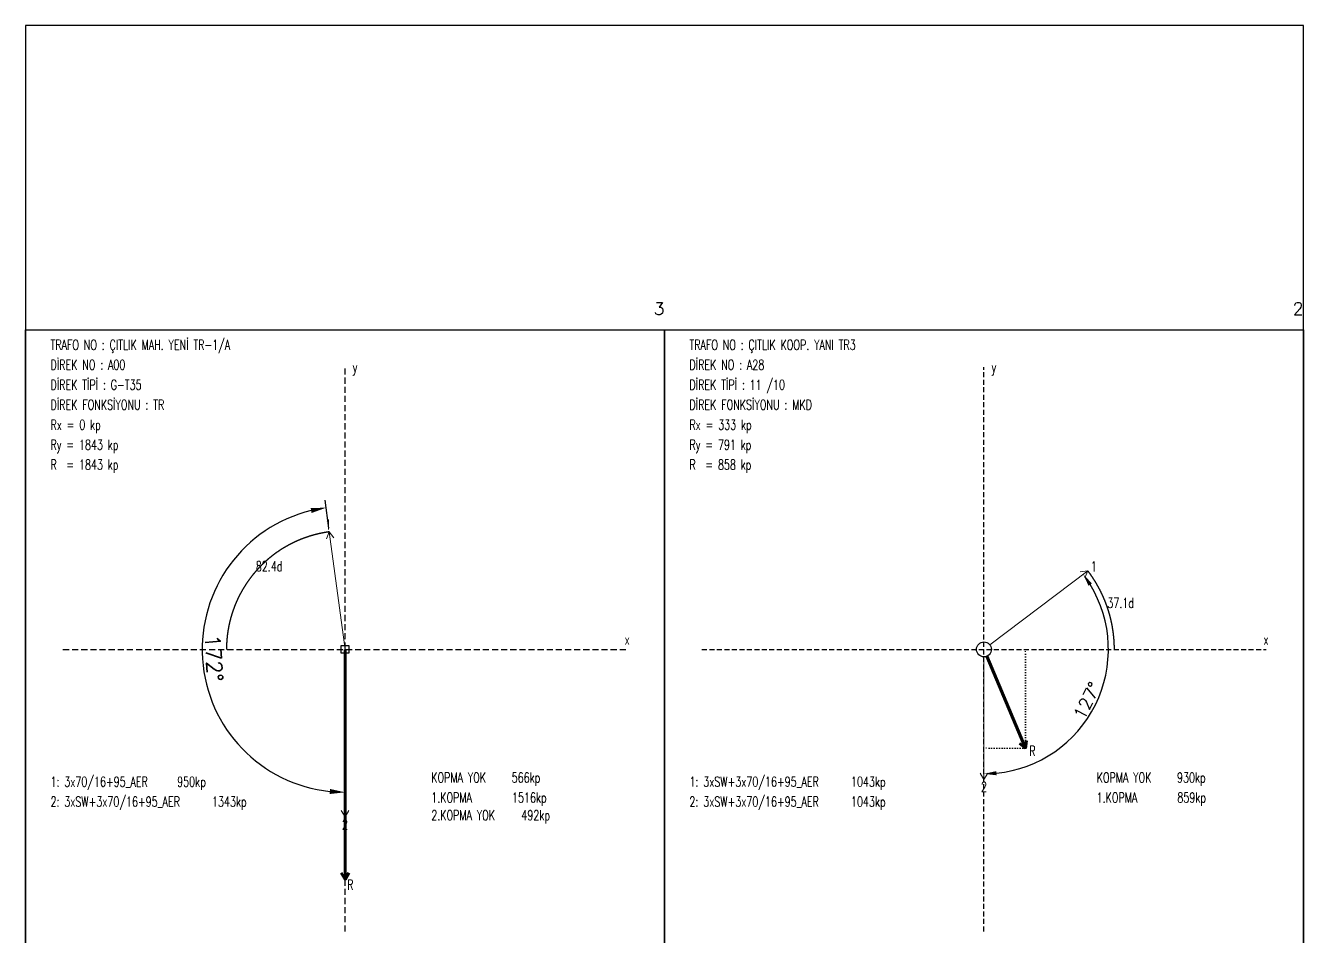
# Model space of a CAD drawing. Header units: millimetres. Extents: x 843 to 1263, y -95 to 202.
# Drawn here: x 842.6 to 1052.6, y 52.4 to 202.1 of the extents above; entities that cross this region are included whole.
import ezdxf
from ezdxf.enums import TextEntityAlignment as Align

# ---------------------------------------------------------------- set-up
doc = ezdxf.new("R2010")
doc.units = ezdxf.units.MM
doc.header["$PDMODE"] = 3
doc.header["$PDSIZE"] = -0.7
doc.linetypes.add('ACAD_ISO07W100', pattern=[0.2, 0, -0.2])
doc.linetypes.add('DASHDOT', pattern=[0.75, 0.5, -0.25])
doc.styles.get("Standard").update_dxf_attribs({"font": 'RomanS'})
doc.dimstyles.new('ISO-25', dxfattribs={"dimtxt": 2.5, "dimasz": 2.5, "dimexe": 1.25, "dimexo": 0.625, "dimtad": 1, "dimtxsty": 'Standard', "dimcen": 2.5, "dimadec": 0, "dimazin": 2, "dimtfac": 0, "dimtdec": 0, "dimtofl": 0, "dimtmove": 0, "dimatfit": 0, "dimfxl": 1, "dimtzin": 0, "dimarcsym": 0})

# ---------------------------------------------------------------- blocks, each defined once
blk = doc.blocks.new('*D5')
at = {"color": 0, "lineweight": -2, "transparency": 16777216}
blk.add_arc((217, 64), 24.93, 275.7486, 31.3548, dxfattribs=at)
at = {"color": 0, "transparency": 16777216}
for points in [[(237.94, 76.74), (238.63, 77.21), (236.88, 79.04)], [(219.52, 38.78), (219.48, 39.61), (217, 39.07)]]:
    blk.add_solid(points, dxfattribs=at)
at = {"layer": 'Defpoints', "color": 0, "transparency": 16777216}
for p in [(237.79, 79.72), (218.2, 64.9), (217, 62.5), (233.8, 45.58), (217, 37.94)]:
    blk.add_point(p, dxfattribs=at)
at = {"color": 0, "transparency": 16777216, "insert": (237.64, 53.73), "char_height": 2.5, "attachment_point": 5, "rotation": 63.5517}
blk.add_mtext('127°', dxfattribs=at)
blk = doc.blocks.new('*D7')
at = {"color": 0, "lineweight": -2, "transparency": 16777216}
blk.add_line((212.56, -58.02), (202.84, -44.91), dxfattribs=at)
blk.add_arc((217, -64), 22.52, 132.94, 263.6364, dxfattribs=at)
at = {"color": 0, "transparency": 16777216}
for points in [[(201.39, -47.19), (201.92, -47.83), (203.58, -45.91)], [(214.53, -85.97), (214.48, -86.8), (217, -86.52)]]:
    blk.add_solid(points, dxfattribs=at)
at = {"layer": 'Defpoints', "color": 0, "transparency": 16777216}
for p in [(212.93, -58.52), (194.59, -61.8), (216.11, -62.8), (217, -65.5), (217, -90.06)]:
    blk.add_point(p, dxfattribs=at)
at = {"color": 0, "transparency": 16777216, "insert": (197.4, -70.48), "char_height": 2.5, "attachment_point": 5, "rotation": 288.2882}
blk.add_mtext('143°', dxfattribs=at)
blk = doc.blocks.new('*D29')
at = {"color": 0, "lineweight": -2, "transparency": 16777216}
blk.add_line((892.4, 119.53), (891.79, 124.12), dxfattribs=at)
blk.add_arc((895.07, 99.6), 23.48, 103.7283, 263.8977, dxfattribs=at)
at = {"color": 0, "transparency": 16777216}
for points in [[(889.42, 122.83), (889.57, 122.01), (891.95, 122.88)], [(892.59, 76.67), (892.55, 75.84), (895.07, 76.12)]]:
    blk.add_solid(points, dxfattribs=at)
at = {"layer": 'Defpoints', "color": 0, "transparency": 16777216}
for p in [(892.48, 118.91), (873.77, 109.5), (895.07, 99.6), (895.07, 99.6), (895.07, 61.81)]:
    blk.add_point(p, dxfattribs=at)
at = {"color": 0, "transparency": 16777216, "insert": (873.51, 98.17), "char_height": 2.5, "attachment_point": 5, "rotation": 273.813}
blk.add_mtext('172°', dxfattribs=at)
blk = doc.blocks.new('GDS')
at = {"linetype": 'DASHDOT', "ltscale": 2}
for p, q in [((217, 7.5), (217, 120.5)), ((160.5, 64), (273.5, 64)), ((217, -120.5), (217, -7.5)), ((160.5, -64), (273.5, -64))]:
    blk.add_line(p, q, dxfattribs=at)
at = {"lineweight": 15}
for p, q in [((218.196181, 64.904779), (237.786078, 79.722369)), ((237.786078, 79.722369), (236.297591, 79.536876)), ((237.786078, 79.722369), (237.202475, 78.340555)), ((217, 62.5), (217, 37.9375)), ((217, 37.9375), (216.25, 39.236538)), ((217, 37.9375), (217.75, 39.236538)), ((216.106255, -62.795535), (212.933024, -58.519094)), ((212.933024, -58.519094), (214.309411, -59.115383)), ((212.933024, -58.519094), (213.104816, -60.009224)), ((217, -65.5), (217, -90.0625)), ((217, -90.0625), (216.25, -88.763462)), ((217, -90.0625), (217.75, -88.763462))]:
    blk.add_line(p, q, dxfattribs=at)
at = {"linetype": 'ACAD_ISO07W100', "ltscale": 2}
for p, q in [((225.314245, 44.226891), (225.314245, 64)), ((225.314245, 44.226891), (217, 44.226891)), ((215.982771, -88.704066), (215.982771, -64)), ((215.982771, -88.704066), (217, -88.704066))]:
    blk.add_line(p, q, dxfattribs=at)
at = {"lineweight": 70}
for p, q in [((217.581352, 62.617416), (225.314245, 44.226891)), ((225.314245, 44.226891), (224.119356, 45.133667)), ((225.314245, 44.226891), (225.502091, 45.715082)), ((216.938294, -65.498572), (215.982771, -88.704066)), ((215.982771, -88.704066), (215.28685, -87.375271)), ((215.982771, -88.704066), (216.78558, -87.436984))]:
    blk.add_line(p, q, dxfattribs=at)
at = {"flags": 128}
for points in [[(153, 0), (153, 128), (281, 128), (281, 0), (153, 0)], [(153, -128), (153, 0), (281, 0), (281, -128), (153, -128)]]:
    blk.add_lwpolyline(points, close=True, dxfattribs=at)
at = {"color": 1, "flags": 128}
for points in [[(237.786078, 79.722369), (237.786078, 79.722369), (237.813487, 79.686066), (237.840832, 79.649716), (237.868114, 79.613318), (237.895333, 79.576873), (237.922488, 79.54038), (237.949579, 79.50384), (237.976607, 79.467252), (238.00357, 79.430617), (238.03047, 79.393936), (238.057305, 79.357207), (238.084076, 79.320432), (238.110783, 79.28361), (238.137426, 79.246741), (238.164004, 79.209826), (238.190518, 79.172865), (238.216968, 79.135858), (238.243352, 79.098804), (238.269672, 79.061704), (238.295928, 79.024559), (238.322118, 78.987368), (238.348243, 78.950131), (238.374304, 78.912848), (238.400299, 78.87552), (238.426229, 78.838147), (238.452094, 78.800729), (238.477893, 78.763265), (238.503627, 78.725757), (238.529296, 78.688203), (238.554899, 78.650605), (238.580436, 78.612963), (238.605908, 78.575275), (238.631314, 78.537544), (238.656653, 78.499768), (238.681927, 78.461948), (238.707135, 78.424084), (238.732277, 78.386176), (238.757352, 78.348224), (238.782361, 78.310228), (238.807304, 78.272189), (238.832181, 78.234107), (238.856991, 78.195981), (238.881734, 78.157811), (238.906411, 78.119599), (238.931021, 78.081344), (238.955564, 78.043045), (238.98004, 78.004704), (239.00445, 77.96632), (239.028792, 77.927894), (239.053067, 77.889426), (239.077275, 77.850915), (239.101416, 77.812361), (239.125489, 77.773766), (239.149495, 77.735129), (239.173434, 77.69645), (239.197305, 77.657729), (239.221108, 77.618967), (239.244844, 77.580163), (239.268512, 77.541317), (239.292112, 77.502431), (239.315644, 77.463503), (239.339109, 77.424535), (239.362505, 77.385525), (239.385833, 77.346475), (239.409093, 77.307384), (239.432284, 77.268252), (239.455408, 77.229081), (239.478463, 77.189868), (239.501449, 77.150616), (239.524367, 77.111324), (239.547216, 77.071991), (239.569997, 77.032619), (239.592709, 76.993207), (239.615352, 76.953756), (239.637926, 76.914265), (239.660431, 76.874734), (239.682867, 76.835165), (239.705234, 76.795556), (239.727532, 76.755909), (239.74976, 76.716222), (239.77192, 76.676497), (239.79401, 76.636733), (239.81603, 76.596931), (239.837981, 76.55709), (239.859863, 76.517211), (239.881675, 76.477294), (239.903417, 76.437339), (239.925089, 76.397346), (239.946692, 76.357316), (239.968224, 76.317247), (239.989687, 76.277142), (240.011079, 76.236998), (240.032402, 76.196818), (240.053654, 76.1566), (240.074837, 76.116345), (240.095948, 76.076054), (240.11699, 76.035725), (240.137961, 75.99536), (240.158862, 75.954959), (240.179692, 75.914521), (240.200451, 75.874046), (240.22114, 75.833536), (240.241758, 75.792989), (240.262305, 75.752407), (240.282782, 75.711789), (240.303187, 75.671135), (240.323521, 75.630445), (240.343785, 75.58972), (240.363977, 75.54896), (240.384098, 75.508165), (240.404148, 75.467334), (240.424127, 75.426469), (240.444034, 75.385569), (240.46387, 75.344634), (240.483634, 75.303664), (240.503327, 75.26266), (240.522948, 75.221622), (240.542498, 75.18055), (240.561976, 75.139443), (240.581382, 75.098303), (240.600716, 75.057129), (240.619979, 75.015921), (240.639169, 74.97468), (240.658287, 74.933405), (240.677334, 74.892097), (240.696308, 74.850755), (240.71521, 74.809381), (240.73404, 74.767974), (240.752797, 74.726534), (240.771483, 74.685061), (240.790095, 74.643556), (240.808636, 74.602018), (240.827103, 74.560448), (240.845498, 74.518846), (240.863821, 74.477211), (240.882071, 74.435545), (240.900248, 74.393847), (240.918352, 74.352118), (240.936384, 74.310356), (240.954342, 74.268564), (240.972228, 74.22674), (240.99004, 74.184885), (241.007779, 74.142999), (241.025446, 74.101082), (241.043039, 74.059134), (241.060559, 74.017156), (241.078005, 73.975147), (241.095379, 73.933108), (241.112678, 73.891039), (241.129905, 73.848939), (241.147058, 73.806809), (241.164137, 73.76465), (241.181143, 73.722461), (241.198075, 73.680242), (241.214933, 73.637994), (241.231718, 73.595716), (241.248428, 73.553409), (241.265065, 73.511073), (241.281628, 73.468708), (241.298117, 73.426314), (241.314532, 73.383892), (241.330873, 73.34144), (241.34714, 73.298961), (241.363333, 73.256453), (241.379451, 73.213917), (241.395495, 73.171353), (241.411465, 73.12876), (241.427361, 73.086141), (241.443182, 73.043493), (241.458929, 73.000818), (241.474601, 72.958115), (241.490198, 72.915385), (241.505721, 72.872628), (241.52117, 72.829844), (241.536543, 72.787033), (241.551842, 72.744196), (241.567066, 72.701331), (241.582215, 72.65844), (241.59729, 72.615523), (241.612289, 72.57258), (241.627214, 72.52961), (241.642063, 72.486615), (241.656838, 72.443593), (241.671537, 72.400546), (241.686161, 72.357473), (241.70071, 72.314375), (241.715184, 72.271252), (241.729582, 72.228103), (241.743905, 72.184929), (241.758153, 72.14173), (241.772325, 72.098507), (241.786422, 72.055259), (241.800443, 72.011986), (241.814389, 71.968689), (241.828259, 71.925368), (241.842054, 71.882022), (241.855773, 71.838652), (241.869416, 71.795259), (241.882983, 71.751842), (241.896475, 71.708401), (241.909891, 71.664937), (241.923231, 71.621449), (241.936494, 71.577938), (241.949682, 71.534404), (241.962794, 71.490848), (241.97583, 71.447268), (241.98879, 71.403666), (242.001674, 71.360041), (242.014482, 71.316393), (242.027213, 71.272724), (242.039868, 71.229032), (242.052447, 71.185318), (242.06495, 71.141582), (242.077376, 71.097825), (242.089726, 71.054046), (242.101999, 71.010245), (242.114196, 70.966423), (242.126317, 70.92258), (242.138361, 70.878716), (242.150328, 70.834831), (242.162219, 70.790925), (242.174033, 70.746998), (242.18577, 70.703051), (242.197431, 70.659083), (242.209015, 70.615095), (242.220522, 70.571087), (242.231952, 70.527059), (242.243305, 70.483011), (242.254582, 70.438943), (242.265782, 70.394856), (242.276904, 70.350749), (242.28795, 70.306623), (242.298919, 70.262478), (242.30981, 70.218313), (242.320625, 70.17413), (242.331362, 70.129928), (242.342022, 70.085707), (242.352605, 70.041467), (242.363111, 69.99721), (242.373539, 69.952933), (242.38389, 69.908639), (242.394164, 69.864327), (242.404361, 69.819997), (242.41448, 69.775649), (242.424521, 69.731284), (242.434486, 69.686901), (242.444373, 69.642501), (242.454182, 69.598083), (242.463913, 69.553649), (242.473568, 69.509198), (242.483144, 69.464729), (242.492643, 69.420245), (242.502064, 69.375743), (242.511408, 69.331226), (242.520674, 69.286692), (242.529862, 69.242142), (242.538972, 69.197576), (242.548005, 69.152994), (242.55696, 69.108396), (242.565837, 69.063783), (242.574636, 69.019155), (242.583357, 68.974511), (242.592, 68.929852), (242.600565, 68.885178), (242.609052, 68.840489), (242.617462, 68.795786), (242.625793, 68.751068), (242.634046, 68.706335), (242.642221, 68.661588), (242.650318, 68.616827), (242.658337, 68.572052), (242.666278, 68.527262), (242.67414, 68.482459), (242.681924, 68.437643), (242.68963, 68.392813), (242.697258, 68.347969), (242.704808, 68.303112), (242.712279, 68.258242), (242.719672, 68.21336), (242.726986, 68.168464), (242.734222, 68.123555), (242.74138, 68.078634), (242.748459, 68.033701), (242.75546, 67.988755), (242.762383, 67.943798), (242.769227, 67.898828), (242.775992, 67.853846), (242.782679, 67.808853), (242.789288, 67.763848), (242.795818, 67.718831), (242.802269, 67.673803), (242.808642, 67.628764), (242.814936, 67.583714), (242.821151, 67.538653), (242.827288, 67.493581), (242.833346, 67.448499), (242.839325, 67.403406), (242.845226, 67.358303), (242.851048, 67.313189), (242.856791, 67.268066), (242.862456, 67.222932), (242.868041, 67.177789), (242.873548, 67.132636), (242.878976, 67.087473), (242.884326, 67.042301), (242.889596, 66.99712), (242.894787, 66.951929), (242.8999, 66.90673), (242.904934, 66.861522), (242.909889, 66.816305), (242.914765, 66.771079), (242.919562, 66.725845), (242.92428, 66.680603), (242.928919, 66.635352), (242.933479, 66.590094), (242.93796, 66.544827), (242.942362, 66.499553), (242.946685, 66.454272), (242.950929, 66.408982), (242.955094, 66.363686), (242.95918, 66.318382), (242.963187, 66.273071), (242.967114, 66.227753), (242.970963, 66.182429), (242.974732, 66.137098), (242.978423, 66.09176), (242.982034, 66.046416), (242.985566, 66.001066), (242.989019, 65.955709), (242.992393, 65.910347), (242.995687, 65.864979), (242.998903, 65.819605), (243.002039, 65.774226), (243.005096, 65.728841), (243.008074, 65.683451), (243.010972, 65.638056), (243.013792, 65.592655), (243.016532, 65.54725), (243.019193, 65.501841), (243.021774, 65.456426), (243.024276, 65.411007), (243.026699, 65.365584), (243.029043, 65.320157), (243.031308, 65.274726), (243.033493, 65.229291), (243.035599, 65.183852), (243.037625, 65.138409), (243.039573, 65.092964), (243.04144, 65.047514), (243.043229, 65.002062), (243.044938, 64.956606), (243.046568, 64.911148), (243.048119, 64.865687), (243.04959, 64.820223), (243.050982, 64.774757), (243.052294, 64.729288), (243.053528, 64.683817), (243.054681, 64.638344), (243.055756, 64.592869), (243.056751, 64.547392), (243.057667, 64.501914), (243.058503, 64.456434), (243.05926, 64.410952), (243.059937, 64.36547), (243.060536, 64.319986), (243.061054, 64.274501), (243.061494, 64.229016), (243.061854, 64.18353), (243.062134, 64.138043), (243.062336, 64.092556), (243.062457, 64.047068), (243.0625, 64.001581), (243.0625, 64)], [(212.933024, -58.519094), (212.933024, -58.519094), (212.923465, -58.5262), (212.913917, -58.533323), (212.904382, -58.540463), (212.89486, -58.54762), (212.88535, -58.554793), (212.875852, -58.561983), (212.866368, -58.569189), (212.856895, -58.576412), (212.847436, -58.583651), (212.837989, -58.590907), (212.828554, -58.598179), (212.819133, -58.605468), (212.809724, -58.612773), (212.800328, -58.620095), (212.790945, -58.627433), (212.781574, -58.634787), (212.772216, -58.642158), (212.762872, -58.649545), (212.75354, -58.656948), (212.744221, -58.664368), (212.734915, -58.671804), (212.725622, -58.679256), (212.716342, -58.686724), (212.707075, -58.694209), (212.697821, -58.701709), (212.688581, -58.709226), (212.679353, -58.716759), (212.670139, -58.724308), (212.660938, -58.731873), (212.65175, -58.739454), (212.642575, -58.747051), (212.633413, -58.754664), (212.624265, -58.762294), (212.61513, -58.769939), (212.606009, -58.7776), (212.596901, -58.785277), (212.587806, -58.792969), (212.578725, -58.800678), (212.569657, -58.808402), (212.560603, -58.816143), (212.551562, -58.823899), (212.542535, -58.831671), (212.533521, -58.839458), (212.524521, -58.847262), (212.515535, -58.855081), (212.506562, -58.862915), (212.497603, -58.870766), (212.488657, -58.878632), (212.479726, -58.886513), (212.470808, -58.89441), (212.461904, -58.902323), (212.453014, -58.910251), (212.444137, -58.918195), (212.435275, -58.926154), (212.426426, -58.934129), (212.417592, -58.942119), (212.408771, -58.950125), (212.399964, -58.958146), (212.391172, -58.966182), (212.382393, -58.974233), (212.373628, -58.9823), (212.364878, -58.990382), (212.356142, -58.99848), (212.347419, -59.006593), (212.338711, -59.01472), (212.330017, -59.022864), (212.321338, -59.031022), (212.312672, -59.039195), (212.304021, -59.047384), (212.295385, -59.055587), (212.286762, -59.063806), (212.278154, -59.072039), (212.26956, -59.080288), (212.260981, -59.088552), (212.252416, -59.09683), (212.243866, -59.105124), (212.23533, -59.113432), (212.226808, -59.121756), (212.218301, -59.130094), (212.209809, -59.138447), (212.201331, -59.146815), (212.192868, -59.155198), (212.18442, -59.163595), (212.175986, -59.172007), (212.167567, -59.180434), (212.159163, -59.188875), (212.150773, -59.197332), (212.142398, -59.205802), (212.134038, -59.214288), (212.125693, -59.222788), (212.117363, -59.231302), (212.109047, -59.239831), (212.100746, -59.248375), (212.092461, -59.256933), (212.08419, -59.265506), (212.075934, -59.274093), (212.067693, -59.282694), (212.059468, -59.29131), (212.051257, -59.29994), (212.043061, -59.308584), (212.034881, -59.317242), (212.026716, -59.325915), (212.018565, -59.334603), (212.01043, -59.343304), (212.00231, -59.352019), (211.994206, -59.360749), (211.986116, -59.369493), (211.978042, -59.378251), (211.969983, -59.387023), (211.96194, -59.395809), (211.953912, -59.404609), (211.945899, -59.413423), (211.937902, -59.422251), (211.92992, -59.431093), (211.921953, -59.439949), (211.914002, -59.448819), (211.906067, -59.457702), (211.898146, -59.4666), (211.890242, -59.475511), (211.882353, -59.484436), (211.87448, -59.493375), (211.866622, -59.502328), (211.85878, -59.511294), (211.850953, -59.520274), (211.843143, -59.529268), (211.835348, -59.538275), (211.827568, -59.547296), (211.819805, -59.55633), (211.812057, -59.565378), (211.804325, -59.574439), (211.796609, -59.583514), (211.788909, -59.592603), (211.781224, -59.601704), (211.773556, -59.61082), (211.765903, -59.619948), (211.758266, -59.62909), (211.750646, -59.638245), (211.743041, -59.647414), (211.735452, -59.656595), (211.72788, -59.66579), (211.720323, -59.674999), (211.712783, -59.68422), (211.705258, -59.693455), (211.69775, -59.702702), (211.690258, -59.711963), (211.682782, -59.721237), (211.675322, -59.730523), (211.667879, -59.739823), (211.660451, -59.749136), (211.65304, -59.758462), (211.645646, -59.7678), (211.638267, -59.777152), (211.630905, -59.786516), (211.623559, -59.795894), (211.61623, -59.805284), (211.608917, -59.814687), (211.60162, -59.824102), (211.59434, -59.83353), (211.587077, -59.842971), (211.57983, -59.852425), (211.572599, -59.861891), (211.565385, -59.87137), (211.558187, -59.880862), (211.551006, -59.890366), (211.543842, -59.899882), (211.536694, -59.909411), (211.529563, -59.918953), (211.522449, -59.928507), (211.515351, -59.938073), (211.50827, -59.947652), (211.501206, -59.957243), (211.494158, -59.966846), (211.487127, -59.976462), (211.480113, -59.98609), (211.473116, -59.99573), (211.466136, -60.005382), (211.459172, -60.015047), (211.452226, -60.024723), (211.445296, -60.034412), (211.438383, -60.044113), (211.431487, -60.053826), (211.424608, -60.063551), (211.417746, -60.073288), (211.410902, -60.083036), (211.404074, -60.092797), (211.397263, -60.10257), (211.390469, -60.112354), (211.383692, -60.122151), (211.376933, -60.131959), (211.37019, -60.141779), (211.363465, -60.151611), (211.356757, -60.161454), (211.350066, -60.171309), (211.343392, -60.181176), (211.336736, -60.191055), (211.330097, -60.200945), (211.323475, -60.210846), (211.31687, -60.22076), (211.310283, -60.230684), (211.303713, -60.24062), (211.29716, -60.250568), (211.290625, -60.260527), (211.284107, -60.270497), (211.277606, -60.280479), (211.271123, -60.290472), (211.264658, -60.300477), (211.258209, -60.310492), (211.251779, -60.320519), (211.245366, -60.330558), (211.23897, -60.340607), (211.232592, -60.350667), (211.226231, -60.360739), (211.219889, -60.370822), (211.213563, -60.380915), (211.207256, -60.39102), (211.200965, -60.401136), (211.194693, -60.411262), (211.188438, -60.4214), (211.182201, -60.431549), (211.175982, -60.441708), (211.169781, -60.451878), (211.163597, -60.462059), (211.157431, -60.472251), (211.151283, -60.482454), (211.145152, -60.492667), (211.13904, -60.502891), (211.132945, -60.513126), (211.126868, -60.523371), (211.120809, -60.533627), (211.114768, -60.543893), (211.108745, -60.55417), (211.10274, -60.564457), (211.096753, -60.574755), (211.090784, -60.585064), (211.084833, -60.595382), (211.0789, -60.605711), (211.072984, -60.616051), (211.067087, -60.626401), (211.061208, -60.636761), (211.055347, -60.647131), (211.049505, -60.657511), (211.04368, -60.667902), (211.037873, -60.678303), (211.032085, -60.688714), (211.026315, -60.699135), (211.020563, -60.709566), (211.014829, -60.720007), (211.009114, -60.730458), (211.003416, -60.740919), (210.997737, -60.75139), (210.992076, -60.761871), (210.986434, -60.772362), (210.98081, -60.782862), (210.975204, -60.793373), (210.969617, -60.803893), (210.964048, -60.814423), (210.958497, -60.824962), (210.952965, -60.835511), (210.947451, -60.84607), (210.941955, -60.856639), (210.936478, -60.867217), (210.93102, -60.877804), (210.92558, -60.888402), (210.920158, -60.899008), (210.914755, -60.909624), (210.909371, -60.92025), (210.904005, -60.930885), (210.898658, -60.941529), (210.893329, -60.952182), (210.888019, -60.962845), (210.882727, -60.973517), (210.877454, -60.984198), (210.8722, -60.994889), (210.866965, -61.005588), (210.861748, -61.016297), (210.856549, -61.027015), (210.85137, -61.037742), (210.846209, -61.048478), (210.841067, -61.059223), (210.835944, -61.069976), (210.83084, -61.080739), (210.825754, -61.091511), (210.820687, -61.102291), (210.815639, -61.113081), (210.81061, -61.123879), (210.805599, -61.134686), (210.800608, -61.145501), (210.795635, -61.156326), (210.790682, -61.167159), (210.785747, -61.178), (210.780831, -61.18885), (210.775934, -61.199709), (210.771056, -61.210577), (210.766197, -61.221452), (210.761357, -61.232337), (210.756536, -61.243229), (210.751734, -61.25413), (210.746951, -61.26504), (210.742187, -61.275958), (210.737443, -61.286884), (210.732717, -61.297818), (210.72801, -61.308761), (210.723323, -61.319711), (210.718654, -61.33067), (210.714005, -61.341637), (210.709375, -61.352613), (210.704764, -61.363596), (210.700172, -61.374587), (210.695599, -61.385586), (210.691046, -61.396594), (210.686512, -61.407609), (210.681997, -61.418632), (210.677501, -61.429663), (210.673025, -61.440702), (210.668568, -61.451748), (210.66413, -61.462802), (210.659711, -61.473864), (210.655312, -61.484934), (210.650932, -61.496012), (210.646571, -61.507097), (210.64223, -61.518189), (210.637908, -61.529289), (210.633606, -61.540397), (210.629322, -61.551512), (210.625059, -61.562635), (210.620814, -61.573765), (210.61659, -61.584902), (210.612384, -61.596047), (210.608198, -61.607199), (210.604032, -61.618359), (210.599885, -61.629526), (210.595757, -61.640699), (210.591649, -61.651881), (210.587561, -61.663069), (210.583492, -61.674264), (210.579442, -61.685467), (210.575413, -61.696676), (210.571402, -61.707893), (210.567412, -61.719116), (210.56344, -61.730347), (210.559489, -61.741584), (210.555557, -61.752828), (210.551645, -61.764079), (210.547752, -61.775337), (210.543879, -61.786602), (210.540026, -61.797873), (210.536192, -61.809151), (210.532379, -61.820436), (210.528584, -61.831728), (210.52481, -61.843026), (210.521055, -61.85433), (210.51732, -61.865642), (210.513605, -61.876959), (210.509909, -61.888283), (210.506234, -61.899614), (210.502578, -61.910951), (210.498941, -61.922294), (210.495325, -61.933644), (210.491728, -61.945), (210.488152, -61.956362), (210.484595, -61.96773), (210.481058, -61.979105), (210.477541, -61.990486), (210.474043, -62.001873), (210.470566, -62.013266), (210.467108, -62.024665), (210.463671, -62.03607), (210.460253, -62.047481), (210.456855, -62.058898), (210.453477, -62.070321), (210.450119, -62.081749), (210.446781, -62.093184), (210.443463, -62.104624), (210.440165, -62.116071), (210.436887, -62.127523), (210.433629, -62.13898), (210.430391, -62.150444), (210.427173, -62.161912), (210.423975, -62.173387), (210.420797, -62.184867), (210.417639, -62.196353), (210.414501, -62.207844), (210.411383, -62.21934), (210.408285, -62.230842), (210.405207, -62.24235), (210.40215, -62.253863), (210.399112, -62.265381), (210.396095, -62.276904), (210.393097, -62.288433), (210.39012, -62.299966), (210.387163, -62.311505), (210.384226, -62.32305), (210.381309, -62.334599), (210.378413, -62.346153), (210.375536, -62.357713), (210.37268, -62.369277), (210.369844, -62.380846), (210.367028, -62.392421), (210.364233, -62.404), (210.361457, -62.415584), (210.358702, -62.427173), (210.355967, -62.438766), (210.353252, -62.450365), (210.350558, -62.461968), (210.347884, -62.473576), (210.34523, -62.485188), (210.342596, -62.496805), (210.339982, -62.508427), (210.337389, -62.520053), (210.334816, -62.531684), (210.332264, -62.543319), (210.329732, -62.554958), (210.32722, -62.566602), (210.324728, -62.578251), (210.322257, -62.589903), (210.319806, -62.60156), (210.317375, -62.613222), (210.314965, -62.624887), (210.312575, -62.636557), (210.310206, -62.648231), (210.307857, -62.659909), (210.305528, -62.671591), (210.30322, -62.683277), (210.300932, -62.694967), (210.298664, -62.706661), (210.296417, -62.718359), (210.294191, -62.730061), (210.291984, -62.741767), (210.289799, -62.753476), (210.287633, -62.76519), (210.285488, -62.776907), (210.283364, -62.788628), (210.28126, -62.800352), (210.279176, -62.81208), (210.277113, -62.823812), (210.275071, -62.835548), (210.273048, -62.847287), (210.271047, -62.859029), (210.269066, -62.870775), (210.267105, -62.882525), (210.265165, -62.894277), (210.263245, -62.906034), (210.261346, -62.917793), (210.259468, -62.929556), (210.25761, -62.941322), (210.255772, -62.953091), (210.253955, -62.964864), (210.252159, -62.976639), (210.250383, -62.988418), (210.248628, -63.0002), (210.246893, -63.011985), (210.245179, -63.023773), (210.243486, -63.035564), (210.241813, -63.047357), (210.24016, -63.059154), (210.238528, -63.070954), (210.236917, -63.082756), (210.235327, -63.094561), (210.233757, -63.106369), (210.232207, -63.11818), (210.230679, -63.129993), (210.22917, -63.141809), (210.227683, -63.153628), (210.226216, -63.165449), (210.22477, -63.177273), (210.223344, -63.189099), (210.221939, -63.200928), (210.220555, -63.212759), (210.219191, -63.224593), (210.217848, -63.236429), (210.216526, -63.248267), (210.215224, -63.260107), (210.213943, -63.27195), (210.212683, -63.283795), (210.211443, -63.295642), (210.210224, -63.307492), (210.209026, -63.319343), (210.207848, -63.331197), (210.206691, -63.343052), (210.205555, -63.35491), (210.204439, -63.366769), (210.203345, -63.378631), (210.20227, -63.390494), (210.201217, -63.402359), (210.200184, -63.414226), (210.199172, -63.426095), (210.198181, -63.437966), (210.19721, -63.449838), (210.196261, -63.461712), (210.195331, -63.473587), (210.194423, -63.485465), (210.193535, -63.497343), (210.192668, -63.509224), (210.191822, -63.521105), (210.190997, -63.532989), (210.190192, -63.544873), (210.189408, -63.556759), (210.188645, -63.568647), (210.187902, -63.580535), (210.187181, -63.592425), (210.18648, -63.604317), (210.185799, -63.616209), (210.18514, -63.628103), (210.184501, -63.639997), (210.183883, -63.651893), (210.183286, -63.66379), (210.18271, -63.675688), (210.182154, -63.687587), (210.181619, -63.699487), (210.181105, -63.711388), (210.180612, -63.723289), (210.180139, -63.735192), (210.179687, -63.747095), (210.179256, -63.758999), (210.178846, -63.770904), (210.178457, -63.782809), (210.178088, -63.794716), (210.17774, -63.806622), (210.177413, -63.81853), (210.177107, -63.830438), (210.176821, -63.842346), (210.176556, -63.854255), (210.176312, -63.866164), (210.176089, -63.878074), (210.175887, -63.889984), (210.175705, -63.901895), (210.175544, -63.913806), (210.175404, -63.925717), (210.175285, -63.937628), (210.175187, -63.949539), (210.175109, -63.961451), (210.175052, -63.973363), (210.175016, -63.985275), (210.175001, -63.997186), (210.175, -64)]]:
    blk.add_lwpolyline(points, dxfattribs=at)
for centre in [(217, 64), (217, -64)]:
    blk.add_circle(centre, 1.5)
blk.add_text('2', height=2.5).set_placement((281, 131), align=Align.RIGHT)
at = {"width": 0.7}
for s, p in [('TRAFO NO : ÇITLIK KOOP. YANI TR3', (158, 125)), ('DİREK NO : A28', (158, 121)), ('DİREK TİPİ : 11 /10', (158, 117)), ('DİREK FONKSİYONU : MKD', (158, 113)), ('Rx = 333 kp', (158, 109)), ('Ry = 791 kp', (158, 105)), ('R  = 858 kp', (158, 101)), ('1: 3xSW+3x70/16+95_AER    1043kp', (158, 37.5)), ('2: 3xSW+3x70/16+95_AER    1043kp', (158, 33.5)), ('1.KOPMA       859kp', (239.567372, 34.325215)), ('TRAFO NO : ÇITLIK KOOP. YANI TR3', (158, -3)), ('DİREK NO : A30', (158, -7)), ('DİREK TİPİ : 11 /12', (158, -11)), ('DİREK FONKSİYONU : MKD', (158, -15)), ('Rx = 41 kp', (158, -19)), ('Ry = 988 kp', (158, -23)), ('R  = 989 kp', (158, -27)), ('1: 3xSW    273kp', (158, -90.5)), ('KOPMA YOK    841kp', (239.567372, -91.320956)), ('2: 3xSW+3x70/16+95_AER    1043kp', (158, -94.5)), ('2.KOPMA       258kp', (239.567372, -100.198213))]:
    blk.add_text(s, height=2, dxfattribs=at).set_placement(p, align=Align.MIDDLE_LEFT)
for s, p in [('y', (219, 120.5)), ('x', (273.5, 66)), ('y', (219, -7.5)), ('x', (273.5, -62))]:
    blk.add_text(s, height=2, dxfattribs=at).set_placement(p, align=Align.MIDDLE_CENTER)
at = {"lineweight": 15, "width": 0.7}
for s, p in [('1', (238.982399, 80.627253)), ('2', (217, 36.4375)), ('1', (212.039184, -57.314499)), ('2', (217, -91.5625))]:
    blk.add_text(s, height=2, dxfattribs=at).set_placement(p, align=Align.MIDDLE_CENTER)
at = {"color": 1, "width": 0.7}
for s, p in [('37.1d', (241.708208, 72.292067)), ('53.4d', (210.903372, -60.932141))]:
    blk.add_text(s, height=2, dxfattribs=at).set_placement(p)
at = {"lineweight": 70, "width": 0.7}
for p in [(226.703109, 43.660273), (216.998895, -89.807465)]:
    blk.add_text('R', height=2, dxfattribs=at).set_placement(p, align=Align.MIDDLE_CENTER)
at = {"color": 1, "width": 0.7}
for s, p in [('KOPMA YOK    930kp', (239.567372, 38.325215)), ('1.KOPMA       989kp', (239.567372, -95.320956))]:
    blk.add_text(s, height=2, dxfattribs=at).set_placement(p, align=Align.MIDDLE_LEFT)
for base, line1, line2, picture, middle in [((233.798344, 45.582707), ((217, 62.5), (217, 37.9375)), ((218.196181, 64.904779), (237.786078, 79.722369)), '*D5', (237.639769, 53.732651)), ((194.587333, -61.796201), ((217, -65.5), (217, -90.0625)), ((216.106255, -62.795535), (212.933024, -58.519094)), '*D7', (197.397059, -70.478571))]:
    dim = blk.add_angular_dim_2l(base=base, line1=line1, line2=line2, dimstyle='ISO-25', override={"dimazin": 0, "dimtfac": 1, "dimtdec": 2, "dimtofl": 1, "dimatfit": 3, "dimtzin": 8})
    dim.commit()
    dim.dimension.update_dxf_attribs({"geometry": picture, "text_midpoint": middle})

msp = doc.modelspace()

# ---------------------------------------------------------------- linework, layer by layer
at = {"linetype": 'DASHDOT', "ltscale": 2}
for p, q in [((895.069, 53.256), (895.069, 145.951)), ((848.721, 99.604), (941.416, 99.604))]:
    msp.add_line(p, q, dxfattribs=at)
at = {"lineweight": 15}
for p, q in [((892.483, 118.914), (892.015, 117.776)), ((895.069, 99.604), (892.483, 118.914)), ((892.483, 118.914), (893.234, 117.939)), ((895.069, 99.604), (895.069, 72.062)), ((895.069, 72.062), (894.453, 73.127)), ((895.069, 72.062), (895.684, 73.127))]:
    msp.add_line(p, q, dxfattribs=at)
at = {"lineweight": 70}
for p, q in [((895.069, 99.604), (895.069, 61.808)), ((895.069, 61.808), (894.453, 62.873)), ((895.069, 61.808), (895.684, 62.873))]:
    msp.add_line(p, q, dxfattribs=at)
at = {"linetype": 'ACAD_ISO07W100', "ltscale": 2}
for q in [(895.069, 99.604), (895.069, 61.808)]:
    msp.add_line((895.069, 61.808), q, dxfattribs=at)
msp.add_lwpolyline([(842.569, 202.104), (842.569, -94.896), (1052.569, -94.896), (1052.569, 202.104), (842.569, 202.104)])
at = {"flags": 128}
for points in [[(842.569, 47.104), (842.569, 152.104), (947.569, 152.104), (947.569, 47.104), (842.569, 47.104)], [(894.453, 98.988), (894.453, 100.219), (895.684, 100.219), (895.684, 98.988), (894.453, 98.988)]]:
    msp.add_lwpolyline(points, close=True, dxfattribs=at)
at = {"color": 1, "flags": 128}
msp.add_lwpolyline([(892.483, 118.914), (892.483, 118.914), (892.449, 118.909), (892.416, 118.905), (892.382, 118.9), (892.348, 118.895), (892.315, 118.89), (892.281, 118.886), (892.247, 118.881), (892.214, 118.876), (892.18, 118.871), (892.147, 118.866), (892.113, 118.86), (892.079, 118.855), (892.046, 118.85), (892.012, 118.845), (891.979, 118.839), (891.945, 118.834), (891.911, 118.828), (891.878, 118.823), (891.844, 118.817), (891.811, 118.812), (891.777, 118.806), (891.744, 118.8), (891.71, 118.794), (891.677, 118.788), (891.643, 118.783), (891.61, 118.777), (891.576, 118.77), (891.543, 118.764), (891.509, 118.758), (891.476, 118.752), (891.443, 118.746), (891.409, 118.739), (891.376, 118.733), (891.342, 118.726), (891.309, 118.72), (891.276, 118.713), (891.242, 118.707), (891.209, 118.7), (891.176, 118.693), (891.142, 118.686), (891.109, 118.679), (891.076, 118.672), (891.043, 118.665), (891.009, 118.658), (890.976, 118.651), (890.943, 118.644), (890.91, 118.637), (890.876, 118.63), (890.843, 118.622), (890.81, 118.615), (890.777, 118.607), (890.744, 118.6), (890.71, 118.592), (890.677, 118.585), (890.644, 118.577), (890.611, 118.569), (890.578, 118.561), (890.545, 118.554), (890.512, 118.546), (890.479, 118.538), (890.446, 118.53), (890.413, 118.521), (890.38, 118.513), (890.347, 118.505), (890.314, 118.497), (890.281, 118.489), (890.248, 118.48), (890.215, 118.472), (890.182, 118.463), (890.149, 118.455), (890.116, 118.446), (890.083, 118.437), (890.05, 118.429), (890.018, 118.42), (889.985, 118.411), (889.952, 118.402), (889.919, 118.393), (889.886, 118.384), (889.854, 118.375), (889.821, 118.366), (889.788, 118.357), (889.755, 118.347), (889.723, 118.338), (889.69, 118.329), (889.657, 118.319), (889.625, 118.31), (889.592, 118.3), (889.559, 118.291), (889.527, 118.281), (889.494, 118.271), (889.462, 118.262), (889.429, 118.252), (889.397, 118.242), (889.364, 118.232), (889.331, 118.222), (889.299, 118.212), (889.267, 118.202), (889.234, 118.192), (889.202, 118.182), (889.169, 118.171), (889.137, 118.161), (889.104, 118.151), (889.072, 118.14), (889.04, 118.13), (889.007, 118.119), (888.975, 118.109), (888.943, 118.098), (888.911, 118.087), (888.878, 118.076), (888.846, 118.066), (888.814, 118.055), (888.782, 118.044), (888.749, 118.033), (888.717, 118.022), (888.685, 118.011), (888.653, 117.999), (888.621, 117.988), (888.589, 117.977), (888.557, 117.966), (888.525, 117.954), (888.493, 117.943), (888.461, 117.931), (888.429, 117.92), (888.397, 117.908), (888.365, 117.896), (888.333, 117.885), (888.301, 117.873), (888.269, 117.861), (888.237, 117.849), (888.206, 117.837), (888.174, 117.825), (888.142, 117.813), (888.11, 117.801), (888.078, 117.789), (888.047, 117.777), (888.015, 117.764), (887.983, 117.752), (887.952, 117.74), (887.92, 117.727), (887.888, 117.715), (887.857, 117.702), (887.825, 117.689), (887.794, 117.677), (887.762, 117.664), (887.731, 117.651), (887.699, 117.638), (887.668, 117.626), (887.636, 117.613), (887.605, 117.6), (887.573, 117.587), (887.542, 117.573), (887.511, 117.56), (887.479, 117.547), (887.448, 117.534), (887.417, 117.52), (887.385, 117.507), (887.354, 117.494), (887.323, 117.48), (887.292, 117.467), (887.261, 117.453), (887.23, 117.439), (887.198, 117.426), (887.167, 117.412), (887.136, 117.398), (887.105, 117.384), (887.074, 117.37), (887.043, 117.356), (887.012, 117.342), (886.981, 117.328), (886.95, 117.314), (886.919, 117.3), (886.889, 117.286), (886.858, 117.271), (886.827, 117.257), (886.796, 117.242), (886.765, 117.228), (886.735, 117.213), (886.704, 117.199), (886.673, 117.184), (886.643, 117.17), (886.612, 117.155), (886.581, 117.14), (886.551, 117.125), (886.52, 117.11), (886.49, 117.095), (886.459, 117.08), (886.429, 117.065), (886.398, 117.05), (886.368, 117.035), (886.337, 117.02), (886.307, 117.005), (886.276, 116.989), (886.246, 116.974), (886.216, 116.959), (886.186, 116.943), (886.155, 116.928), (886.125, 116.912), (886.095, 116.896), (886.065, 116.881), (886.035, 116.865), (886.004, 116.849), (885.974, 116.833), (885.944, 116.817), (885.914, 116.801), (885.884, 116.785), (885.854, 116.769), (885.824, 116.753), (885.794, 116.737), (885.765, 116.721), (885.735, 116.705), (885.705, 116.688), (885.675, 116.672), (885.645, 116.655), (885.616, 116.639), (885.586, 116.622), (885.556, 116.606), (885.526, 116.589), (885.497, 116.573), (885.467, 116.556), (885.438, 116.539), (885.408, 116.522), (885.379, 116.505), (885.349, 116.488), (885.32, 116.471), (885.29, 116.454), (885.261, 116.437), (885.232, 116.42), (885.202, 116.403), (885.173, 116.386), (885.144, 116.368), (885.114, 116.351), (885.085, 116.334), (885.056, 116.316), (885.027, 116.299), (884.998, 116.281), (884.969, 116.264), (884.94, 116.246), (884.91, 116.228), (884.881, 116.21), (884.853, 116.193), (884.824, 116.175), (884.795, 116.157), (884.766, 116.139), (884.737, 116.121), (884.708, 116.103), (884.679, 116.085), (884.651, 116.067), (884.622, 116.048), (884.593, 116.03), (884.565, 116.012), (884.536, 115.993), (884.507, 115.975), (884.479, 115.957), (884.45, 115.938), (884.422, 115.92), (884.393, 115.901), (884.365, 115.882), (884.336, 115.864), (884.308, 115.845), (884.28, 115.826), (884.251, 115.807), (884.223, 115.788), (884.195, 115.769), (884.167, 115.75), (884.139, 115.731), (884.11, 115.712), (884.082, 115.693), (884.054, 115.674), (884.026, 115.655), (883.998, 115.635), (883.97, 115.616), (883.942, 115.596), (883.915, 115.577), (883.887, 115.558), (883.859, 115.538), (883.831, 115.518), (883.803, 115.499), (883.776, 115.479), (883.748, 115.459), (883.72, 115.44), (883.693, 115.42), (883.665, 115.4), (883.637, 115.38), (883.61, 115.36), (883.582, 115.34), (883.555, 115.32), (883.528, 115.3), (883.5, 115.28), (883.473, 115.259), (883.446, 115.239), (883.418, 115.219), (883.391, 115.198), (883.364, 115.178), (883.337, 115.158), (883.31, 115.137), (883.282, 115.117), (883.255, 115.096), (883.228, 115.075), (883.201, 115.055), (883.174, 115.034), (883.148, 115.013), (883.121, 114.992), (883.094, 114.971), (883.067, 114.95), (883.04, 114.93), (883.014, 114.908), (882.987, 114.887), (882.96, 114.866), (882.934, 114.845), (882.907, 114.824), (882.88, 114.803), (882.854, 114.781), (882.827, 114.76), (882.801, 114.739), (882.775, 114.717), (882.748, 114.696), (882.722, 114.674), (882.696, 114.653), (882.669, 114.631), (882.643, 114.609), (882.617, 114.588), (882.591, 114.566), (882.565, 114.544), (882.539, 114.522), (882.513, 114.5), (882.487, 114.478), (882.461, 114.456), (882.435, 114.434), (882.409, 114.412), (882.383, 114.39), (882.357, 114.368), (882.332, 114.346), (882.306, 114.324), (882.28, 114.301), (882.255, 114.279), (882.229, 114.257), (882.203, 114.234), (882.178, 114.212), (882.152, 114.189), (882.127, 114.167), (882.102, 114.144), (882.076, 114.121), (882.051, 114.099), (882.026, 114.076), (882, 114.053), (881.975, 114.03), (881.95, 114.007), (881.925, 113.984), (881.9, 113.962), (881.875, 113.939), (881.85, 113.915), (881.825, 113.892), (881.8, 113.869), (881.775, 113.846), (881.75, 113.823), (881.725, 113.8), (881.701, 113.776), (881.676, 113.753), (881.651, 113.73), (881.627, 113.706), (881.602, 113.683), (881.578, 113.659), (881.553, 113.636), (881.529, 113.612), (881.504, 113.588), (881.48, 113.565), (881.455, 113.541), (881.431, 113.517), (881.407, 113.493), (881.383, 113.469), (881.358, 113.445), (881.334, 113.421), (881.31, 113.397), (881.286, 113.373), (881.262, 113.349), (881.238, 113.325), (881.214, 113.301), (881.19, 113.277), (881.167, 113.253), (881.143, 113.228), (881.119, 113.204), (881.095, 113.18), (881.072, 113.155), (881.048, 113.131), (881.024, 113.106), (881.001, 113.082), (880.977, 113.057), (880.954, 113.033), (880.93, 113.008), (880.907, 112.983), (880.884, 112.959), (880.86, 112.934), (880.837, 112.909), (880.814, 112.884), (880.791, 112.859), (880.768, 112.834), (880.745, 112.809), (880.722, 112.784), (880.699, 112.759), (880.676, 112.734), (880.653, 112.709), (880.63, 112.684), (880.607, 112.659), (880.584, 112.633), (880.562, 112.608), (880.539, 112.583), (880.516, 112.557), (880.494, 112.532), (880.471, 112.506), (880.449, 112.481), (880.426, 112.455), (880.404, 112.43), (880.382, 112.404), (880.359, 112.379), (880.337, 112.353), (880.315, 112.327), (880.292, 112.301), (880.27, 112.276), (880.248, 112.25), (880.226, 112.224), (880.204, 112.198), (880.182, 112.172), (880.16, 112.146), (880.138, 112.12), (880.117, 112.094), (880.095, 112.068), (880.073, 112.042), (880.051, 112.015), (880.03, 111.989), (880.008, 111.963), (879.987, 111.937), (879.965, 111.91), (879.944, 111.884), (879.922, 111.857), (879.901, 111.831), (879.88, 111.804), (879.858, 111.778), (879.837, 111.751), (879.816, 111.725), (879.795, 111.698), (879.774, 111.671), (879.753, 111.645), (879.732, 111.618), (879.711, 111.591), (879.69, 111.564), (879.669, 111.537), (879.648, 111.511), (879.627, 111.484), (879.607, 111.457), (879.586, 111.43), (879.565, 111.403), (879.545, 111.376), (879.524, 111.348), (879.504, 111.321), (879.483, 111.294), (879.463, 111.267), (879.443, 111.24), (879.422, 111.212), (879.402, 111.185), (879.382, 111.158), (879.362, 111.13), (879.342, 111.103), (879.322, 111.075), (879.302, 111.048), (879.282, 111.02), (879.262, 110.993), (879.242, 110.965), (879.222, 110.938), (879.202, 110.91), (879.183, 110.882), (879.163, 110.854), (879.143, 110.827), (879.124, 110.799), (879.104, 110.771), (879.085, 110.743), (879.066, 110.715), (879.046, 110.687), (879.027, 110.659), (879.008, 110.631), (878.988, 110.603), (878.969, 110.575), (878.95, 110.547), (878.931, 110.519), (878.912, 110.491), (878.893, 110.462), (878.874, 110.434), (878.855, 110.406), (878.836, 110.378), (878.818, 110.349), (878.799, 110.321), (878.78, 110.292), (878.762, 110.264), (878.743, 110.236), (878.724, 110.207), (878.706, 110.178), (878.687, 110.15), (878.669, 110.121), (878.651, 110.093), (878.632, 110.064), (878.614, 110.035), (878.596, 110.007), (878.578, 109.978), (878.56, 109.949), (878.542, 109.92), (878.524, 109.891), (878.506, 109.862), (878.488, 109.834), (878.47, 109.805), (878.452, 109.776), (878.435, 109.747), (878.417, 109.717), (878.399, 109.688), (878.382, 109.659), (878.364, 109.63), (878.347, 109.601), (878.329, 109.572), (878.312, 109.543), (878.295, 109.513), (878.277, 109.484), (878.26, 109.455), (878.243, 109.425), (878.226, 109.396), (878.209, 109.367), (878.192, 109.337), (878.175, 109.308), (878.158, 109.278), (878.141, 109.249), (878.124, 109.219), (878.108, 109.189), (878.091, 109.16), (878.074, 109.13), (878.058, 109.101), (878.041, 109.071), (878.025, 109.041), (878.008, 109.011), (877.992, 108.982), (877.975, 108.952), (877.959, 108.922), (877.943, 108.892), (877.927, 108.862), (877.911, 108.832), (877.894, 108.802), (877.878, 108.772), (877.862, 108.742), (877.847, 108.712), (877.831, 108.682), (877.815, 108.652), (877.799, 108.622), (877.783, 108.592), (877.768, 108.562), (877.752, 108.531), (877.737, 108.501), (877.721, 108.471), (877.706, 108.441), (877.69, 108.41), (877.675, 108.38), (877.66, 108.349), (877.644, 108.319), (877.629, 108.289), (877.614, 108.258), (877.599, 108.228), (877.584, 108.197), (877.569, 108.167), (877.554, 108.136), (877.539, 108.106), (877.524, 108.075), (877.51, 108.044), (877.495, 108.014), (877.48, 107.983), (877.466, 107.952), (877.451, 107.922), (877.437, 107.891), (877.422, 107.86), (877.408, 107.829), (877.393, 107.798), (877.379, 107.767), (877.365, 107.737), (877.351, 107.706), (877.337, 107.675), (877.323, 107.644), (877.309, 107.613), (877.295, 107.582), (877.281, 107.551), (877.267, 107.52), (877.253, 107.489), (877.239, 107.458), (877.226, 107.426), (877.212, 107.395), (877.198, 107.364), (877.185, 107.333), (877.171, 107.302), (877.158, 107.27), (877.145, 107.239), (877.131, 107.208), (877.118, 107.176), (877.105, 107.145), (877.092, 107.114), (877.079, 107.082), (877.066, 107.051), (877.053, 107.02), (877.04, 106.988), (877.027, 106.957), (877.014, 106.925), (877.001, 106.894), (876.989, 106.862), (876.976, 106.83), (876.964, 106.799), (876.951, 106.767), (876.939, 106.736), (876.926, 106.704), (876.914, 106.672), (876.901, 106.641), (876.889, 106.609), (876.877, 106.577), (876.865, 106.545), (876.853, 106.514), (876.841, 106.482), (876.829, 106.45), (876.817, 106.418), (876.805, 106.386), (876.793, 106.354), (876.781, 106.323), (876.77, 106.291), (876.758, 106.259), (876.746, 106.227), (876.735, 106.195), (876.723, 106.163), (876.712, 106.131), (876.701, 106.099), (876.689, 106.067), (876.678, 106.034), (876.667, 106.002), (876.656, 105.97), (876.645, 105.938), (876.634, 105.906), (876.623, 105.874), (876.612, 105.842), (876.601, 105.809), (876.59, 105.777), (876.579, 105.745), (876.569, 105.713), (876.558, 105.68), (876.547, 105.648), (876.537, 105.616), (876.526, 105.583), (876.516, 105.551), (876.506, 105.518), (876.495, 105.486), (876.485, 105.454), (876.475, 105.421), (876.465, 105.389), (876.455, 105.356), (876.445, 105.324), (876.435, 105.291), (876.425, 105.259), (876.415, 105.226), (876.405, 105.194), (876.396, 105.161), (876.386, 105.128), (876.376, 105.096), (876.367, 105.063), (876.357, 105.03), (876.348, 104.998), (876.338, 104.965), (876.329, 104.932), (876.32, 104.9), (876.311, 104.867), (876.301, 104.834), (876.292, 104.801), (876.283, 104.769), (876.274, 104.736), (876.265, 104.703), (876.257, 104.67), (876.248, 104.637), (876.239, 104.605), (876.23, 104.572), (876.222, 104.539), (876.213, 104.506), (876.204, 104.473), (876.196, 104.44), (876.188, 104.407), (876.179, 104.374), (876.171, 104.341), (876.163, 104.308), (876.155, 104.275), (876.146, 104.242), (876.138, 104.209), (876.13, 104.176), (876.122, 104.143), (876.114, 104.11), (876.107, 104.077), (876.099, 104.044), (876.091, 104.011), (876.083, 103.978), (876.076, 103.944), (876.068, 103.911), (876.061, 103.878), (876.053, 103.845), (876.046, 103.812), (876.039, 103.778), (876.031, 103.745), (876.024, 103.712), (876.017, 103.679), (876.01, 103.646), (876.003, 103.612), (875.996, 103.579), (875.989, 103.546), (875.982, 103.512), (875.975, 103.479), (875.969, 103.446), (875.962, 103.412), (875.955, 103.379), (875.949, 103.346), (875.942, 103.312), (875.936, 103.279), (875.93, 103.246), (875.923, 103.212), (875.917, 103.179), (875.911, 103.145), (875.905, 103.112), (875.899, 103.078), (875.892, 103.045), (875.886, 103.011), (875.881, 102.978), (875.875, 102.944), (875.869, 102.911), (875.863, 102.877), (875.857, 102.844), (875.852, 102.81), (875.846, 102.777), (875.841, 102.743), (875.835, 102.71), (875.83, 102.676), (875.825, 102.643), (875.819, 102.609), (875.814, 102.575), (875.809, 102.542), (875.804, 102.508), (875.799, 102.475), (875.794, 102.441), (875.789, 102.407), (875.784, 102.374), (875.779, 102.34), (875.774, 102.306), (875.77, 102.273), (875.765, 102.239), (875.761, 102.205), (875.756, 102.171), (875.752, 102.138), (875.747, 102.104), (875.743, 102.07), (875.739, 102.037), (875.734, 102.003), (875.73, 101.969), (875.726, 101.935), (875.722, 101.902), (875.718, 101.868), (875.714, 101.834), (875.71, 101.8), (875.707, 101.766), (875.703, 101.733), (875.699, 101.699), (875.695, 101.665), (875.692, 101.631), (875.688, 101.597), (875.685, 101.564), (875.682, 101.53), (875.678, 101.496), (875.675, 101.462), (875.672, 101.428), (875.669, 101.394), (875.666, 101.361), (875.662, 101.327), (875.659, 101.293), (875.657, 101.259), (875.654, 101.225), (875.651, 101.191), (875.648, 101.157), (875.645, 101.123), (875.643, 101.089), (875.64, 101.056), (875.638, 101.022), (875.635, 100.988), (875.633, 100.954), (875.631, 100.92), (875.628, 100.886), (875.626, 100.852), (875.624, 100.818), (875.622, 100.784), (875.62, 100.75), (875.618, 100.716), (875.616, 100.682), (875.614, 100.648), (875.612, 100.614), (875.611, 100.58), (875.609, 100.546), (875.607, 100.512), (875.606, 100.479), (875.604, 100.445), (875.603, 100.411), (875.601, 100.377), (875.6, 100.343), (875.599, 100.309), (875.598, 100.275), (875.597, 100.241), (875.595, 100.207), (875.594, 100.173), (875.593, 100.139), (875.593, 100.105), (875.592, 100.071), (875.591, 100.037), (875.59, 100.003), (875.59, 99.969), (875.589, 99.935), (875.588, 99.901), (875.588, 99.867), (875.587, 99.833), (875.587, 99.799), (875.587, 99.765), (875.587, 99.731), (875.586, 99.697), (875.586, 99.663), (875.586, 99.629), (875.586, 99.604)], dxfattribs=at)

# ---------------------------------------------------------------- block references
at = {"xscale": 0.8203125, "yscale": 0.8203125, "zscale": 0.8203125}
msp.add_blockref('GDS', (822.061, 47.104), dxfattribs=at)

# ---------------------------------------------------------------- texts
msp.add_text('3', height=2.051).set_placement((947.569, 154.564), align=Align.RIGHT)
at = {"width": 0.7}
for s, height, p in [('TRAFO NO : ÇITLIK MAH. YENİ TR-1/A', 1.64062, (846.67, 149.643)), ('DİREK NO : A00', 1.64062, (846.67, 146.361)), ('DİREK TİPİ : G-T35', 1.64062, (846.67, 143.08)), ('DİREK FONKSİYONU : TR', 1.64062, (846.67, 139.799)), ('Rx = 0 kp', 1.6406, (846.67, 136.518)), ('Ry = 1843 kp', 1.64062, (846.67, 133.236)), ('R  = 1843 kp', 1.64062, (846.67, 129.955)), ('1: 3x70/16+95_AER    950kp', 1.64062, (846.67, 77.865)), ('KOPMA YOK    566kp', 1.64062, (909.236, 78.542)), ('2: 3xSW+3x70/16+95_AER    1343kp', 1.64062, (846.67, 74.584)), ('2.KOPMA YOK    492kp', 1.64062, (909.236, 72.352))]:
    msp.add_text(s, height=height, dxfattribs=at).set_placement(p, align=Align.MIDDLE_LEFT)
for s, p in [('y', (896.709, 145.951)), ('x', (941.416, 101.244))]:
    msp.add_text(s, height=1.641, dxfattribs=at).set_placement(p, align=Align.MIDDLE_CENTER)
at = {"lineweight": 15, "width": 0.7}
for s, p in [('1', (892.32, 120.133)), ('2', (895.069, 70.831))]:
    msp.add_text(s, height=1.641, dxfattribs=at).set_placement(p, align=Align.MIDDLE_CENTER)
at = {"color": 1, "width": 0.7}
msp.add_text('82.4d', height=1.6406, dxfattribs=at).set_placement((880.407, 112.433))
msp.add_text('1.KOPMA       1516kp', height=1.64062, dxfattribs=at).set_placement((909.236, 75.261), align=Align.MIDDLE_LEFT)
at = {"lineweight": 70, "width": 0.7}
msp.add_text('R', height=1.641, dxfattribs=at).set_placement((895.939, 60.938), align=Align.MIDDLE_CENTER)

# ---------------------------------------------------------------- dimensions: what is measured, and where the dimension line sits
dim = msp.add_angular_dim_2l(base=(873.77, 109.497), line1=((895.069, 61.808), (895.069, 99.604)), line2=((895.069, 99.604), (892.483, 118.914)), dimstyle='ISO-25', override={"dimazin": 0, "dimtfac": 1, "dimtdec": 2, "dimtofl": 1, "dimatfit": 3, "dimtzin": 8})
dim.commit()
dim.dimension.update_dxf_attribs({"geometry": '*D29', "text_midpoint": (873.507, 98.167)})

doc.saveas('drawing.dxf')
